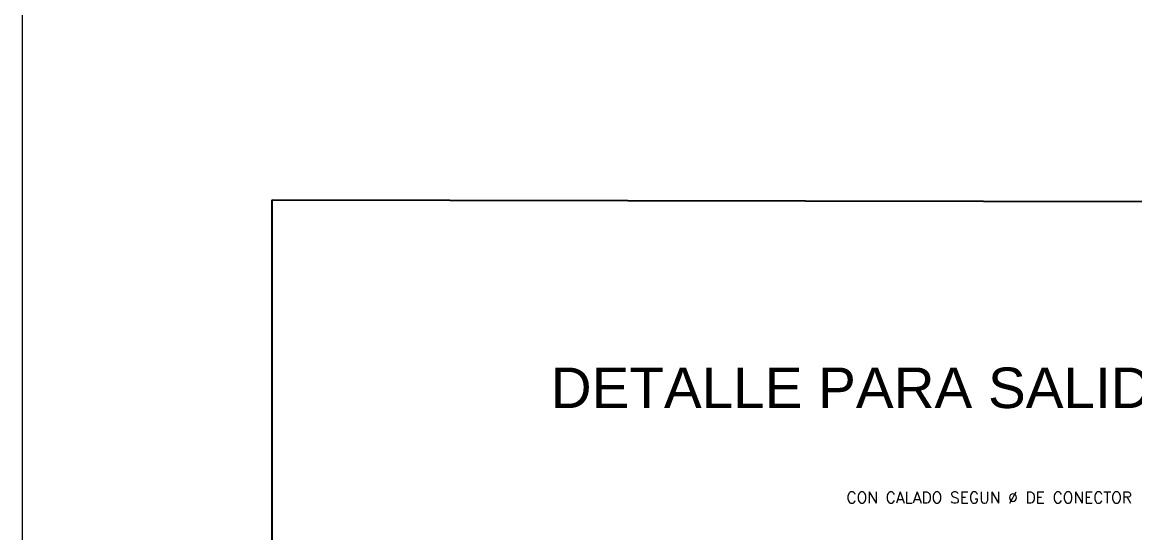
# Model space of a CAD drawing. Header units: inches. Extents: x 1693 to 10990, y 1878 to 5055.
# Drawn here: x 1693.3 to 1726.47, y 2283.4 to 2298.62 of the extents above; entities that cross this region are included whole.
import ezdxf
from ezdxf.enums import TextEntityAlignment as Align

# ---------------------------------------------------------------- set-up
doc = ezdxf.new("R2010")
doc.units = ezdxf.units.IN
for name, color, linetype, lineweight in [('AUTOS', 2, 'Continuous', 20), ('IE-DIAGRAMA', 1, 'Continuous', 0), ('TEXTOLEYENDA', 3, 'Continuous', 5)]:
    doc.layers.add(name, color=color, linetype=linetype, lineweight=lineweight)
doc.layers.add('DETALLE', color=3, linetype='Continuous')
doc.styles.add('Romans', font='romans.shx')
doc.styles.add('SWIS', font='swisse.ttf')

msp = doc.modelspace()

# ---------------------------------------------------------------- linework, layer by layer
at = {"layer": 'DETALLE', "ltscale": 5}
for p, q in [((1700.75, 2293.325), (1785.554, 2293.169)), ((1700.75, 2259.121), (1700.75, 2293.325))]:
    msp.add_line(p, q, dxfattribs=at)
at = {"layer": 'IE-DIAGRAMA', "linetype": 'Continuous'}
msp.add_line((1693.304, 2357.513), (1693.303, 2180.965), dxfattribs=at)

# ---------------------------------------------------------------- texts
at = {"layer": 'AUTOS', "color": 4, "lineweight": 25, "style": 'SWIS'}
msp.add_text('DETALLE PARA SALIDA DE FUERZA', height=1.20817, dxfattribs=at).set_placement((1723.594, 2287.12), align=Align.CENTER)
at = {"layer": 'TEXTOLEYENDA', "color": 4, "style": 'Romans'}
msp.add_text('CON CALADO SEGUN %%C DE CONECTOR', height=0.33656, dxfattribs=at).set_placement((1722.132, 2284.282), align=Align.CENTER)

doc.saveas('drawing.dxf')
